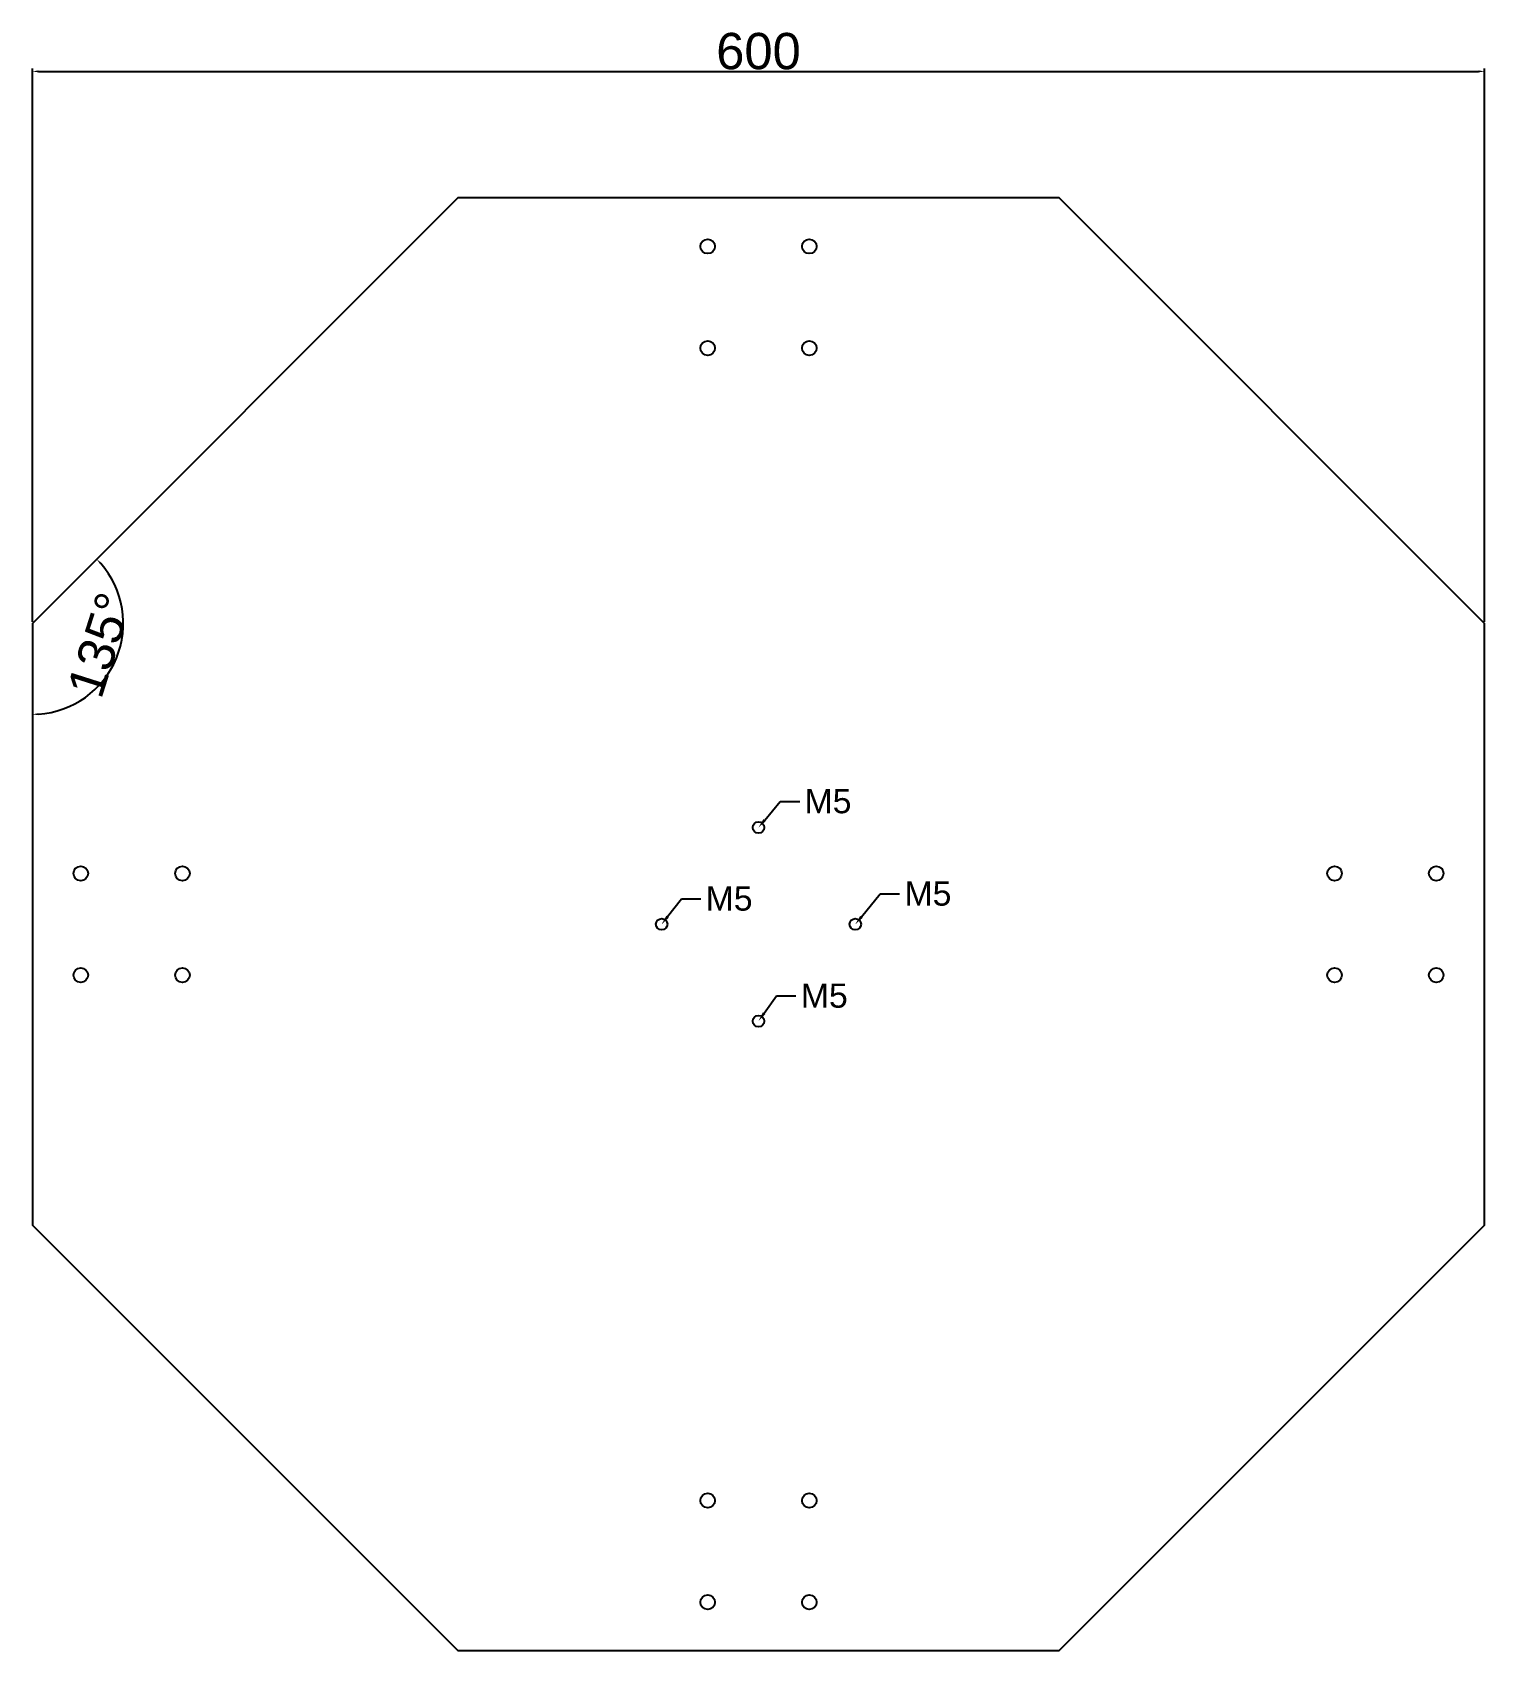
# Model space of a CAD drawing. Header units: millimetres. Extents: x 0 to 600, y 0 to 668.
import ezdxf
from ezdxf import colors
from ezdxf.entities.mleader import LeaderData, LeaderLine
from ezdxf.math import Vec2, Vec3

# ---------------------------------------------------------------- set-up
doc = ezdxf.new("R2010")
doc.units = ezdxf.units.MM
doc.styles.get("Standard").update_dxf_attribs({"font": 'arial.ttf'})
doc.dimstyles.new('ISO-25', dxfattribs={"dimtxt": 2.5, "dimasz": 2.5, "dimexe": 1.25, "dimexo": 0.625, "dimtad": 1, "dimtxsty": 'Standard', "dimcen": 2.5, "dimadec": 0, "dimazin": 0, "dimtfac": 1, "dimtmove": 0, "dimatfit": 3, "dimfxl": 1, "dimarcsym": 0})

# ---------------------------------------------------------------- blocks, each defined once
blk = doc.blocks.new('*D2')
at = {"color": 0, "lineweight": -2, "transparency": 16777216}
for p, q in [((0, 424.89), (0, 653.54)), ((2.5, 652.29), (597.5, 652.29)), ((600, 424.89), (600, 653.54))]:
    blk.add_line(p, q, dxfattribs=at)
at = {"color": 0, "transparency": 16777216}
for points in [[(2.5, 652.7), (2.5, 651.87), (0, 652.29)], [(597.5, 652.7), (597.5, 651.87), (600, 652.29)]]:
    blk.add_solid(points, dxfattribs=at)
at = {"layer": 'Defpoints', "color": 0, "transparency": 16777216}
for p in [(600, 652.29), (0, 424.26), (600, 424.26)]:
    blk.add_point(p, dxfattribs=at)
at = {"color": 0, "transparency": 16777216, "insert": (300, 660.57), "char_height": 2.5, "attachment_point": 5}
blk.add_mtext('{\\H6x;600}', dxfattribs=at)
blk = doc.blocks.new('*D3')
at = {"color": 0, "lineweight": -2, "transparency": 16777216}
blk.add_arc((0, 424.26), 37.57, 273.81378, 41.18622, dxfattribs=at)
at = {"color": 0, "transparency": 16777216}
for points in [[(27.97, 448.72), (28.57, 449.29), (26.56, 450.83)], [(2.51, 386.37), (2.48, 387.2), (0, 386.7)]]:
    blk.add_solid(points, dxfattribs=at)
at = {"layer": 'Defpoints', "color": 0, "transparency": 16777216}
for p in [(175.74, 600), (0, 424.26), (0, 424.26), (26.56, 397.7), (0, 175.74)]:
    blk.add_point(p, dxfattribs=at)
at = {"color": 0, "transparency": 16777216, "insert": (27.9, 415.39), "char_height": 2.5, "attachment_point": 5, "rotation": 72.34749}
blk.add_mtext('{\\H6x;135°}', dxfattribs=at)

msp = doc.modelspace()

# ---------------------------------------------------------------- linework, layer by layer
msp.add_lwpolyline([(175.736, 600), (0, 424.264), (0, 175.736), (175.736, 0), (424.264, 0), (600, 175.736), (600, 424.264), (424.264, 600)], close=True)
for centre, radius in [((279, 580), 3), ((279, 580), 3), ((321, 580), 3), ((321, 580), 3), ((279, 538), 3), ((279, 538), 3), ((321, 538), 3), ((321, 538), 3), ((300, 340), 2.35), ((20, 321), 3), ((20, 321), 3), ((62, 321), 3), ((62, 321), 3), ((538, 321), 3), ((538, 321), 3), ((580, 321), 3), ((580, 321), 3), ((260, 300), 2.35), ((340, 300), 2.35), ((20, 279), 3), ((20, 279), 3), ((62, 279), 3), ((62, 279), 3), ((538, 279), 3), ((538, 279), 3), ((580, 279), 3), ((580, 279), 3), ((300, 260), 2.35), ((279, 62), 3), ((279, 62), 3), ((321, 62), 3), ((321, 62), 3), ((279, 20), 3), ((279, 20), 3), ((321, 20), 3), ((321, 20), 3)]:
    msp.add_circle(centre, radius)

# ---------------------------------------------------------------- dimensions: what is measured, and where the dimension line sits
at = {"color": 5}
dim = msp.add_aligned_dim(p1=(0, 424.264), p2=(600, 424.264), distance=228.022, text='{\\H6x;<>}', dimstyle='ISO-25', dxfattribs=at)
dim.commit()
dim.dimension.update_dxf_attribs({"geometry": '*D2', "text_midpoint": (300, 660.57)})
dim = msp.add_angular_dim_2l(base=(26.563, 397.701), line1=((175.736, 600), (0, 424.264)), line2=((0, 424.264), (0, 175.736)), text='{\\H6x;<>}', dimstyle='ISO-25', dxfattribs=at)
dim.commit()
dim.dimension.update_dxf_attribs({"geometry": '*D3', "text_midpoint": (35.797, 412.873), "dimtype": 162})

# ---------------------------------------------------------------- leaders
ml = msp.add_multileader_mtext('Standard', dxfattribs=at)
ml.set_content('M5', color=5)
ml.set_leader_properties()
ml.build(insert=Vec2(0, 0))
ctx = ml.context
ctx.base_point, ctx.char_height, ctx.plane_origin = Vec3(317.009, 350.789), 10, Vec3(300, 340)
notes = []
notes.append((ctx, [(0, (1, 1, 0), (309.009, 350.789), (1, 0), 8, [(0, [(300, 340)], 0, [])])]))
ctx.mtext.insert, ctx.mtext.flow_direction = Vec3(319.009, 355.874), 5
ml = msp.add_multileader_mtext('Standard', dxfattribs=at)
ml.set_content('M5', color=5)
ml.set_leader_properties()
ml.build(insert=Vec2(0, 0))
ctx = ml.context
ctx.base_point, ctx.char_height, ctx.plane_origin = Vec3(276.147, 310.565), 10, Vec3(260, 300)
notes.append((ctx, [(0, (1, 1, 0), (268.147, 310.565), (1, 0), 8, [(0, [(260, 300)], 0, [])])]))
ctx.mtext.insert, ctx.mtext.flow_direction = Vec3(278.147, 315.65), 5
ml = msp.add_multileader_mtext('Standard', dxfattribs=at)
ml.set_content('M5', color=5)
ml.set_leader_properties()
ml.build(insert=Vec2(0, 0))
ctx = ml.context
ctx.base_point, ctx.char_height, ctx.plane_origin = Vec3(358.309, 312.617), 10, Vec3(340, 300)
notes.append((ctx, [(0, (1, 1, 0), (350.309, 312.617), (1, 0), 8, [(0, [(340, 300)], 0, [])])]))
ctx.mtext.insert, ctx.mtext.flow_direction = Vec3(360.309, 317.702), 5
ml = msp.add_multileader_mtext('Standard', dxfattribs=at)
ml.set_content('M5', color=5)
ml.set_leader_properties()
ml.build(insert=Vec2(0, 0))
ctx = ml.context
ctx.base_point, ctx.char_height, ctx.plane_origin = Vec3(315.468, 270.462), 10, Vec3(300, 260)
notes.append((ctx, [(0, (1, 1, 0), (307.468, 270.462), (1, 0), 8, [(0, [(300, 260)], 0, [])])]))
ctx.mtext.insert, ctx.mtext.flow_direction = Vec3(317.468, 275.548), 5
for ctx, leaders in notes:
    for number, flags, end, landing, length, lines in leaders:
        leader = LeaderData()
        leader.index, (leader.has_last_leader_line, leader.has_dogleg_vector, leader.attachment_direction) = number, flags
        leader.last_leader_point, leader.dogleg_vector, leader.dogleg_length = Vec3(end), Vec3(landing), length
        for number, points, colour, breaks in lines:
            line = LeaderLine()
            line.index, line.vertices, line.color, line.breaks = number, Vec3.list(points), colors.encode_raw_color(colour), breaks
            leader.lines.append(line)
        ctx.leaders.append(leader)

doc.saveas('drawing.dxf')
